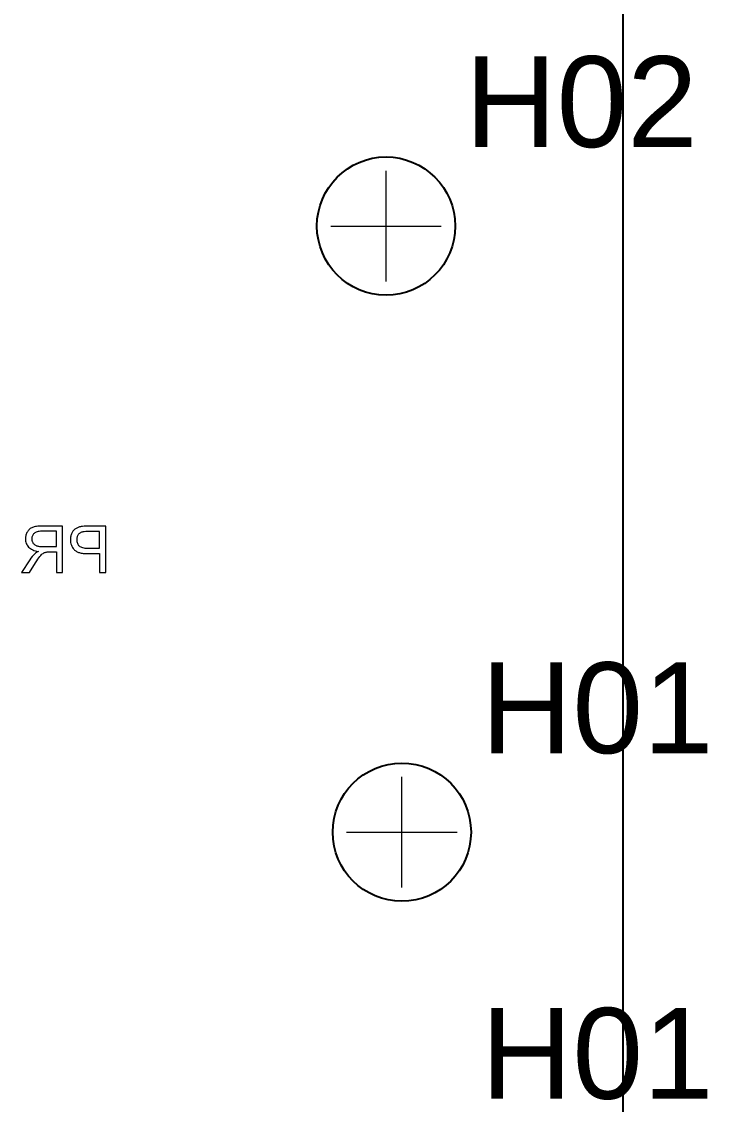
# Model space of a CAD drawing. Header units: millimetres. Extents: x 38 to 970, y 105 to 390.
# Drawn here: x 71.81 to 96.62, y 279.08 to 318.25 of the extents above; entities that cross this region are included whole.
import ezdxf

# ---------------------------------------------------------------- set-up
doc = ezdxf.new("R2010")
doc.units = ezdxf.units.MM
doc.linetypes.add('WP_HIDDEN', pattern=[2.3, 1.5, -0.8])
for name, color, linetype, lineweight in [('ANNOTATIONS', 7, 'CONTINUOUS', 18), ('HIDDEN', 7, 'WP_HIDDEN', 13), ('VISIBLE', 7, 'CONTINUOUS', 25)]:
    doc.layers.add(name, color=color, linetype=linetype, lineweight=lineweight)
doc.styles.add('CJK', font='Arial Unicode.ttf')

msp = doc.modelspace()

# ---------------------------------------------------------------- linework, layer by layer
at = {"layer": 'ANNOTATIONS'}
for p, q in [((84.99681, 308.85395), (84.99681, 312.85395)), ((82.99681, 310.85395), (86.99681, 310.85395)), ((85.57143, 286.92857), (85.57143, 290.92857)), ((83.57143, 288.92857), (87.57143, 288.92857))]:
    msp.add_line(p, q, dxfattribs=at)
at = {"layer": 'HIDDEN', "ltscale": 1.428571}
for p, q in [((72.39108, 299.99247), (72.34678, 299.98753)), ((72.43873, 299.996), (72.39108, 299.99247)), ((72.48975, 299.99812), (72.43873, 299.996)), ((72.54413, 299.99883), (72.48975, 299.99812)), ((73.28776, 299.99883), (72.54413, 299.99883)), ((73.28776, 298.32166), (73.28776, 299.99883)), ((74.074, 299.99482), (74.01516, 299.98982)), ((74.14272, 299.99783), (74.074, 299.99482)), ((74.2213, 299.99883), (74.14272, 299.99783)), ((74.85396, 299.99883), (74.2213, 299.99883)), ((74.85396, 298.32166), (74.85396, 299.99883)), ((71.9513, 299.60892), (71.94803, 299.57544)), ((71.95675, 299.64165), (71.9513, 299.60892)), ((71.96438, 299.67363), (71.95675, 299.64165)), ((71.9742, 299.70486), (71.96438, 299.67363)), ((71.98619, 299.73534), (71.9742, 299.70486)), ((72.00037, 299.76507), (71.98619, 299.73534)), ((72.01672, 299.79404), (72.00037, 299.76507)), ((72.0349, 299.82156), (72.01672, 299.79404)), ((72.05455, 299.84692), (72.0349, 299.82156)), ((72.07566, 299.87011), (72.05455, 299.84692)), ((72.09824, 299.89114), (72.07566, 299.87011)), ((72.12228, 299.91001), (72.09824, 299.89114)), ((72.14779, 299.92672), (72.12228, 299.91001)), ((72.17476, 299.94126), (72.14779, 299.92672)), ((72.2032, 299.95364), (72.17476, 299.94126)), ((72.18789, 299.62449), (72.18114, 299.59805)), ((72.19734, 299.64961), (72.18789, 299.62449)), ((72.20949, 299.6734), (72.19734, 299.64961)), ((72.23406, 299.96423), (72.2032, 299.95364)), ((72.22433, 299.69587), (72.20949, 299.6734)), ((72.24188, 299.71702), (72.22433, 299.69587)), ((72.26827, 299.97341), (72.23406, 299.96423)), ((72.26212, 299.73684), (72.24188, 299.71702)), ((72.28528, 299.7548), (72.26212, 299.73684)), ((72.30584, 299.98117), (72.26827, 299.97341)), ((72.31156, 299.77037), (72.28528, 299.7548)), ((72.34678, 299.98753), (72.30584, 299.98117)), ((72.34098, 299.78355), (72.31156, 299.77037)), ((72.37352, 299.79433), (72.34098, 299.78355)), ((72.40919, 299.80271), (72.37352, 299.79433)), ((72.44799, 299.8087), (72.40919, 299.80271)), ((72.48992, 299.81229), (72.44799, 299.8087)), ((72.53498, 299.81349), (72.48992, 299.81229)), ((73.06581, 299.81349), (72.53498, 299.81349)), ((73.06581, 299.25863), (73.06581, 299.81349)), ((73.58093, 299.60438), (73.57695, 299.57481)), ((73.5865, 299.6333), (73.58093, 299.60438)), ((73.59366, 299.66158), (73.5865, 299.6333)), ((73.60241, 299.68922), (73.59366, 299.66158)), ((73.61275, 299.71621), (73.60241, 299.68922)), ((73.62468, 299.74256), (73.61275, 299.71621)), ((73.63792, 299.76786), (73.62468, 299.74256)), ((73.65217, 299.79172), (73.63792, 299.76786)), ((73.66745, 299.81413), (73.65217, 299.79172)), ((73.68374, 299.83508), (73.66745, 299.81413)), ((73.70105, 299.8546), (73.68374, 299.83508)), ((73.71938, 299.87266), (73.70105, 299.8546)), ((73.73873, 299.88927), (73.71938, 299.87266)), ((73.7591, 299.90444), (73.73873, 299.88927)), ((73.78061, 299.91831), (73.7591, 299.90444)), ((73.80336, 299.93101), (73.78061, 299.91831)), ((73.82737, 299.94254), (73.80336, 299.93101)), ((73.81588, 299.60456), (73.81006, 299.58156)), ((73.82336, 299.62661), (73.81588, 299.60456)), ((73.8325, 299.64771), (73.82336, 299.62661)), ((73.85263, 299.95292), (73.82737, 299.94254)), ((73.84331, 299.66787), (73.8325, 299.64771)), ((73.85578, 299.68707), (73.84331, 299.66787)), ((73.87914, 299.96214), (73.85263, 299.95292)), ((73.8696, 299.70501), (73.85578, 299.68707)), ((73.88448, 299.72136), (73.8696, 299.70501)), ((73.9069, 299.97019), (73.87914, 299.96214)), ((73.90042, 299.73612), (73.88448, 299.72136)), ((73.91741, 299.74928), (73.90042, 299.73612)), ((73.93591, 299.97708), (73.9069, 299.97019)), ((73.93546, 299.76086), (73.91741, 299.74928)), ((73.95456, 299.77084), (73.93546, 299.76086)), ((73.96618, 299.98281), (73.93591, 299.97708)), ((73.97471, 299.77923), (73.95456, 299.77084)), ((74.01516, 299.98982), (73.96618, 299.98281)), ((73.99592, 299.78603), (73.97471, 299.77923)), ((74.02989, 299.79254), (73.99592, 299.78603)), ((74.07572, 299.79719), (74.02989, 299.79254)), ((74.13342, 299.79998), (74.07572, 299.79719)), ((74.20299, 299.80091), (74.13342, 299.79998)), ((74.63201, 299.80091), (74.20299, 299.80091)), ((74.63201, 299.20143), (74.63201, 299.80091)), ((71.94803, 299.57544), (71.94694, 299.54121)), ((71.94694, 299.54121), (71.94874, 299.49747)), ((71.94874, 299.49747), (71.95416, 299.45548)), ((71.95416, 299.45548), (71.96318, 299.41524)), ((71.96318, 299.41524), (71.97582, 299.37675)), ((71.97582, 299.37675), (71.99207, 299.34002)), ((71.99207, 299.34002), (72.01193, 299.30503)), ((72.01193, 299.30503), (72.0354, 299.2718)), ((72.0354, 299.2718), (72.06248, 299.24032)), ((72.06248, 299.24032), (72.09334, 299.21111)), ((72.09334, 299.21111), (72.12812, 299.18469)), ((72.17709, 299.57029), (72.17574, 299.54121)), ((72.17574, 299.54121), (72.17644, 299.52109)), ((72.17644, 299.52109), (72.17853, 299.50135)), ((72.18114, 299.59805), (72.17709, 299.57029)), ((72.17853, 299.50135), (72.18202, 299.48198)), ((72.18202, 299.48198), (72.1869, 299.46298)), ((72.1869, 299.46298), (72.19317, 299.44437)), ((72.19317, 299.44437), (72.20084, 299.42612)), ((72.20084, 299.42612), (72.20991, 299.40826)), ((72.20991, 299.40826), (72.22036, 299.39077)), ((72.22036, 299.39077), (72.23216, 299.37405)), ((72.23216, 299.37405), (72.24525, 299.35852)), ((72.24525, 299.35852), (72.25962, 299.34416)), ((72.25962, 299.34416), (72.27528, 299.33099)), ((72.27528, 299.33099), (72.29222, 299.31899)), ((72.29222, 299.31899), (72.31046, 299.30818)), ((72.31046, 299.30818), (72.32998, 299.29855)), ((72.32998, 299.29855), (72.35078, 299.29009)), ((72.35078, 299.29009), (72.37327, 299.28272)), ((72.37327, 299.28272), (72.39783, 299.27633)), ((72.39783, 299.27633), (72.42447, 299.27092)), ((72.42447, 299.27092), (72.45318, 299.26649)), ((72.45318, 299.26649), (72.51681, 299.26059)), ((72.51681, 299.26059), (72.58875, 299.25863)), ((72.58875, 299.25863), (73.06581, 299.25863)), ((73.57456, 299.5446), (73.57377, 299.51375)), ((73.57377, 299.51375), (73.5759, 299.46129)), ((73.57695, 299.57481), (73.57456, 299.5446)), ((73.5759, 299.46129), (73.58228, 299.41089)), ((73.58228, 299.41089), (73.59291, 299.36255)), ((73.59291, 299.36255), (73.6078, 299.31626)), ((73.6078, 299.31626), (73.62695, 299.27203)), ((73.62695, 299.27203), (73.65035, 299.22985)), ((73.65035, 299.22985), (73.678, 299.18973)), ((73.80341, 299.53273), (73.80258, 299.50689)), ((73.80258, 299.50689), (73.80399, 299.47158)), ((73.8059, 299.55762), (73.80341, 299.53273)), ((73.80399, 299.47158), (73.80823, 299.43832)), ((73.81006, 299.58156), (73.8059, 299.55762)), ((73.80823, 299.43832), (73.81529, 299.40709)), ((73.81529, 299.40709), (73.82517, 299.3779)), ((73.82517, 299.3779), (73.83788, 299.35074)), ((73.83788, 299.35074), (73.85342, 299.32563)), ((73.85342, 299.32563), (73.87177, 299.30255)), ((73.87177, 299.30255), (73.89296, 299.28151)), ((73.89296, 299.28151), (73.9175, 299.26274)), ((73.9175, 299.26274), (73.94594, 299.24647)), ((73.94594, 299.24647), (73.97828, 299.23271)), ((73.97828, 299.23271), (74.01451, 299.22145)), ((74.01451, 299.22145), (74.05464, 299.21269)), ((74.05464, 299.21269), (74.09867, 299.20643)), ((72.1455, 298.84227), (72.10138, 298.77813)), ((72.12812, 299.18469), (72.16684, 299.16106)), ((72.1909, 298.90083), (72.1455, 298.84227)), ((72.16684, 299.16106), (72.20949, 299.14022)), ((72.23759, 298.95381), (72.1909, 298.90083)), ((72.20949, 299.14022), (72.25608, 299.12217)), ((72.26142, 298.97821), (72.23759, 298.95381)), ((72.25608, 299.12217), (72.30659, 299.1069)), ((72.28557, 299.00122), (72.26142, 298.97821)), ((72.3111, 299.02188), (72.28557, 299.00122)), ((72.30659, 299.1069), (72.36104, 299.09442)), ((72.34192, 299.04269), (72.3111, 299.02188)), ((72.37803, 299.06364), (72.34192, 299.04269)), ((72.36104, 299.09442), (72.41943, 299.08473)), ((72.41943, 299.08473), (72.37803, 299.06364)), ((72.39941, 298.80387), (72.4373, 298.85721)), ((72.4373, 298.85721), (72.47091, 298.90169)), ((72.47091, 298.90169), (72.50155, 298.93872)), ((72.50155, 298.93872), (72.53054, 298.96976)), ((72.53054, 298.96976), (72.55789, 298.99478)), ((72.55789, 298.99478), (72.5836, 299.0138)), ((72.5836, 299.0138), (72.60859, 299.0286)), ((72.60859, 299.0286), (72.63379, 299.04097)), ((72.63379, 299.04097), (72.65921, 299.05091)), ((72.65921, 299.05091), (72.68485, 299.05842)), ((72.68485, 299.05842), (72.70672, 299.06192)), ((72.70672, 299.06192), (72.73461, 299.06443)), ((72.73461, 299.06443), (72.8084, 299.06643)), ((72.8084, 299.06643), (73.06581, 299.06643)), ((73.06581, 299.06643), (73.06581, 298.32166)), ((73.678, 299.18973), (73.70991, 299.15166)), ((73.70991, 299.15166), (73.72779, 299.13372)), ((73.72779, 299.13372), (73.74738, 299.11694)), ((73.74738, 299.11694), (73.76869, 299.10131)), ((73.76869, 299.10131), (73.79171, 299.08684)), ((73.79171, 299.08684), (73.81645, 299.07353)), ((73.81645, 299.07353), (73.84291, 299.06138)), ((73.84291, 299.06138), (73.87108, 299.05038)), ((73.87108, 299.05038), (73.90097, 299.04054)), ((73.90097, 299.04054), (73.93257, 299.03186)), ((73.93257, 299.03186), (73.96589, 299.02434)), ((73.96589, 299.02434), (74.00093, 299.01797)), ((74.00093, 299.01797), (74.03768, 299.01277)), ((74.03768, 299.01277), (74.07615, 299.00871)), ((74.07615, 299.00871), (74.11633, 299.00582)), ((74.09867, 299.20643), (74.1466, 299.20268)), ((74.11633, 299.00582), (74.15823, 299.00409)), ((74.1466, 299.20268), (74.19842, 299.20143)), ((74.15823, 299.00409), (74.20185, 299.00351)), ((74.19842, 299.20143), (74.63201, 299.20143)), ((74.20185, 299.00351), (74.63201, 299.00351)), ((74.63201, 299.00351), (74.63201, 298.32166)), ((72.10138, 298.77813), (71.80965, 298.32166)), ((72.0888, 298.32166), (72.31074, 298.67059)), ((72.31074, 298.67059), (72.35722, 298.74166)), ((72.35722, 298.74166), (72.39941, 298.80387)), ((71.80965, 298.32166), (72.0888, 298.32166)), ((73.06581, 298.32166), (73.28776, 298.32166)), ((74.63201, 298.32166), (74.85396, 298.32166))]:
    msp.add_line(p, q, dxfattribs=at)
at = {"layer": 'VISIBLE'}
msp.add_line((93.57143, 198.92857), (93.57143, 343.92857), dxfattribs=at)
for centre in [(84.99681, 310.85395), (85.57143, 288.92857)]:
    msp.add_circle(centre, 2.5, dxfattribs=at)

# ---------------------------------------------------------------- texts
at = {"layer": 'ANNOTATIONS', "style": 'CJK'}
for s, p in [('H02', (87.85395, 313.71109)), ('H01', (88.42857, 291.78571)), ('H01', (88.42857, 279.28571))]:
    msp.add_text(s, height=3.285714, dxfattribs=at).set_placement(p)

doc.saveas('drawing.dxf')
